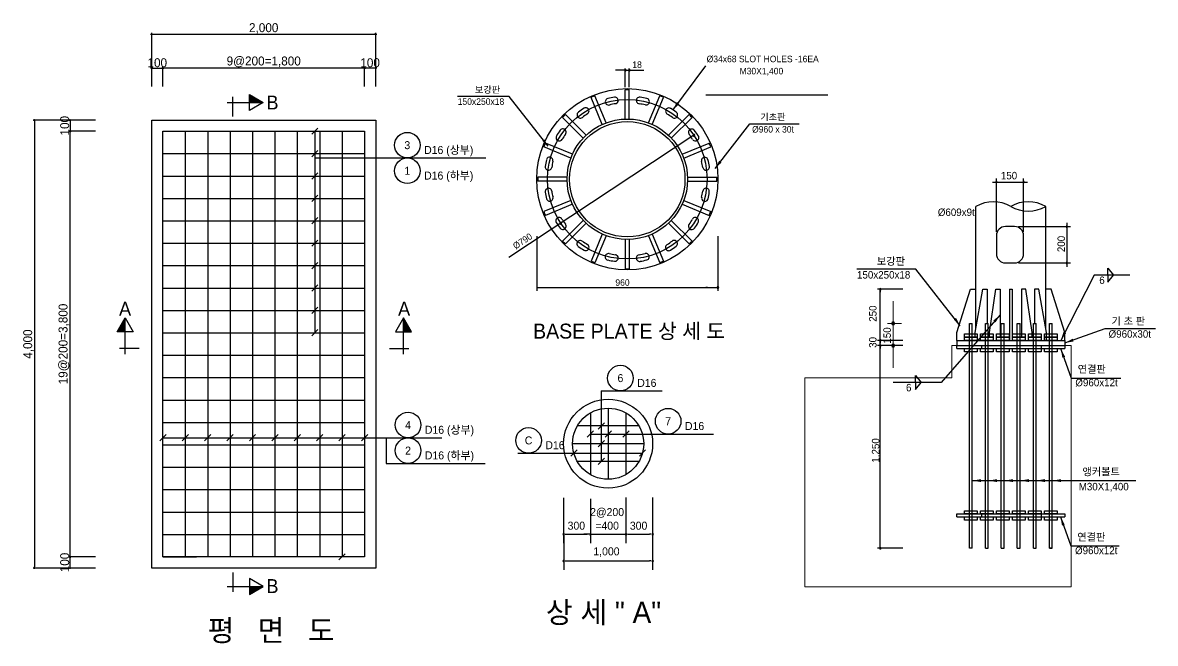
# Model space of a CAD drawing. Header units: millimetres. Extents: x 981 to 4484, y 155 to 1370.
# Drawn here: x 998 to 2009, y 816 to 1370 of the extents above; entities that cross this region are included whole.
import ezdxf
from ezdxf.enums import TextEntityAlignment as Align

# ---------------------------------------------------------------- set-up
doc = ezdxf.new("R2010")
doc.units = ezdxf.units.MM
doc.layers.add('6', color=6, linetype='Continuous', lineweight=20)
doc.styles.add('GHS', font='')
doc.styles.get("Standard").update_dxf_attribs({"font": 'H2GTRE.TTF'})
doc.styles.add('T25', font='')
doc.styles.get('GHS').set_extended_font_data('Gulim')
doc.styles.get('T25').set_extended_font_data('Gulim')
doc.dimstyles.new('ISO-25', dxfattribs={"dimtxt": 2.5, "dimasz": 2.5, "dimexe": 1.25, "dimexo": 0.625, "dimtad": 1, "dimtxsty": 'Standard', "dimcen": 2.5, "dimadec": 0, "dimazin": 0, "dimtfac": 1, "dimtmove": 0, "dimatfit": 3, "dimfxl": 1, "dimarcsym": 0})

# ---------------------------------------------------------------- blocks, each defined once
blk = doc.blocks.new('_DotBlank')
at = {"color": 0, "linetype": 'ByBlock', "lineweight": -2}
blk.add_line((-0.5, 0), (-1, 0), dxfattribs=at)
blk.add_circle((0, 0), 0.5, dxfattribs=at)
blk = doc.blocks.new('*D35')
at = {"color": 4, "lineweight": -2, "transparency": 16777216}
for p, q in [((1062.7, 1283.2), (1006.8, 1283.2)), ((1008, 1282.2), (1008, 884.2)), ((1062.7, 883.2), (1006.8, 883.2))]:
    blk.add_line(p, q, dxfattribs=at)
at = {"layer": 'Defpoints', "color": 0, "transparency": 16777216}
for p in [(1112.7, 1283.2), (1008, 883.2), (1112.7, 883.2)]:
    blk.add_point(p, dxfattribs=at)
at = {"color": 4, "lineweight": -2, "transparency": 16777216}
for p, rotation in [((1008, 1283.2), 90), ((1008, 883.2), 270)]:
    blk.add_blockref('_DotBlank', p, dxfattribs=dict(at, rotation=rotation))
at = {"color": 4, "transparency": 16777216, "insert": (1002.8, 1083.2), "char_height": 8, "attachment_point": 5, "rotation": 90, "style": 'T25'}
blk.add_mtext('4,000', dxfattribs=at)
blk = doc.blocks.new('*D36')
at = {"color": 4, "lineweight": -2, "transparency": 16777216}
for p, q in [((1112.7, 1313.2), (1112.7, 1361)), ((1113.7, 1359.8), (1311.7, 1359.8)), ((1312.7, 1313.2), (1312.7, 1361))]:
    blk.add_line(p, q, dxfattribs=at)
at = {"layer": 'Defpoints', "color": 0, "transparency": 16777216}
for p in [(1312.7, 1359.8), (1112.7, 1283.2), (1312.7, 1283.2)]:
    blk.add_point(p, dxfattribs=at)
at = {"color": 4, "lineweight": -2, "transparency": 16777216, "rotation": 180}
blk.add_blockref('_DotBlank', (1112.7, 1359.8), dxfattribs=at)
at = {"color": 4, "lineweight": -2, "transparency": 16777216}
blk.add_blockref('_DotBlank', (1312.7, 1359.8), dxfattribs=at)
at = {"color": 4, "transparency": 16777216, "insert": (1212.7, 1365), "char_height": 8, "attachment_point": 5, "style": 'T25'}
blk.add_mtext('2,000', dxfattribs=at)
blk = doc.blocks.new('*D37')
at = {"color": 4, "lineweight": -2, "transparency": 16777216}
for p, q in [((1062.7, 1283.2), (1038.6, 1283.2)), ((1039.8, 1282.2), (1039.8, 1274.2)), ((1062.7, 1273.2), (1038.6, 1273.2))]:
    blk.add_line(p, q, dxfattribs=at)
at = {"layer": 'Defpoints', "color": 0, "transparency": 16777216}
for p in [(1112.7, 1283.2), (1039.8, 1273.2), (1112.7, 1273.2)]:
    blk.add_point(p, dxfattribs=at)
at = {"color": 4, "lineweight": -2, "transparency": 16777216}
for p, rotation in [((1039.8, 1283.2), 90), ((1039.8, 1273.2), 270)]:
    blk.add_blockref('_DotBlank', p, dxfattribs=dict(at, rotation=rotation))
at = {"color": 4, "transparency": 16777216, "insert": (1035.1, 1278.2), "char_height": 8, "attachment_point": 5, "rotation": 90, "style": 'T25'}
blk.add_mtext('100', dxfattribs=at)
blk = doc.blocks.new('*D17')
at = {"color": 4, "lineweight": -2, "transparency": 16777216}
for p, q in [((1062.7, 893.2), (1038.6, 893.2)), ((1039.8, 884.2), (1039.8, 892.2)), ((1062.7, 883.2), (1038.6, 883.2))]:
    blk.add_line(p, q, dxfattribs=at)
at = {"layer": 'Defpoints', "color": 0, "transparency": 16777216}
for p in [(1039.8, 893.2), (1112.7, 893.2), (1112.7, 883.2)]:
    blk.add_point(p, dxfattribs=at)
at = {"color": 4, "lineweight": -2, "transparency": 16777216}
for p, rotation in [((1039.8, 893.2), 90), ((1039.8, 883.2), 270)]:
    blk.add_blockref('_DotBlank', p, dxfattribs=dict(at, rotation=rotation))
at = {"color": 4, "transparency": 16777216, "insert": (1035.1, 888.2), "char_height": 8, "attachment_point": 5, "rotation": 90, "style": 'T25'}
blk.add_mtext('100', dxfattribs=at)
blk = doc.blocks.new('*D18')
at = {"color": 4, "lineweight": -2, "transparency": 16777216}
for p, q in [((1061.7, 1273.3), (1038.6, 1273.3)), ((1039.8, 894.3), (1039.8, 1272.3)), ((1062.4, 893.3), (1038.6, 893.3))]:
    blk.add_line(p, q, dxfattribs=at)
at = {"layer": 'Defpoints', "color": 0, "transparency": 16777216}
for p in [(1039.8, 1273.3), (1111.7, 1273.3), (1112.4, 893.3)]:
    blk.add_point(p, dxfattribs=at)
at = {"color": 4, "lineweight": -2, "transparency": 16777216}
for p, rotation in [((1039.8, 1273.3), 90), ((1039.8, 893.3), 270)]:
    blk.add_blockref('_DotBlank', p, dxfattribs=dict(at, rotation=rotation))
at = {"color": 4, "transparency": 16777216, "insert": (1034.4, 1083.3), "char_height": 8, "attachment_point": 5, "rotation": 90, "style": 'T25'}
blk.add_mtext('19@200=3,800', dxfattribs=at)
blk = doc.blocks.new('*D38')
at = {"color": 4, "lineweight": -2, "transparency": 16777216}
for p, q in [((1302.7, 1313.2), (1302.7, 1330.9)), ((1311.7, 1329.7), (1303.7, 1329.7)), ((1312.7, 1313.2), (1312.7, 1330.9))]:
    blk.add_line(p, q, dxfattribs=at)
at = {"layer": 'Defpoints', "color": 0, "transparency": 16777216}
for p in [(1302.7, 1329.7), (1302.7, 1283.2), (1312.7, 1283.2)]:
    blk.add_point(p, dxfattribs=at)
at = {"color": 4, "lineweight": -2, "transparency": 16777216, "rotation": 180}
blk.add_blockref('_DotBlank', (1302.7, 1329.7), dxfattribs=at)
at = {"color": 4, "lineweight": -2, "transparency": 16777216}
blk.add_blockref('_DotBlank', (1312.7, 1329.7), dxfattribs=at)
at = {"color": 4, "transparency": 16777216, "insert": (1307.7, 1334.4), "char_height": 8, "attachment_point": 5, "style": 'T25'}
blk.add_mtext('100', dxfattribs=at)
blk = doc.blocks.new('*D39')
at = {"color": 4, "lineweight": -2, "transparency": 16777216}
for p, q in [((1112.7, 1313.2), (1112.7, 1330.9)), ((1113.7, 1329.7), (1121.7, 1329.7)), ((1122.7, 1313.2), (1122.7, 1330.9))]:
    blk.add_line(p, q, dxfattribs=at)
at = {"layer": 'Defpoints', "color": 0, "transparency": 16777216}
for p in [(1122.7, 1329.7), (1112.7, 1283.2), (1122.7, 1283.2)]:
    blk.add_point(p, dxfattribs=at)
at = {"color": 4, "lineweight": -2, "transparency": 16777216, "rotation": 180}
blk.add_blockref('_DotBlank', (1112.7, 1329.7), dxfattribs=at)
at = {"color": 4, "lineweight": -2, "transparency": 16777216}
blk.add_blockref('_DotBlank', (1122.7, 1329.7), dxfattribs=at)
at = {"color": 4, "transparency": 16777216, "insert": (1117.7, 1334.4), "char_height": 8, "attachment_point": 5, "style": 'T25'}
blk.add_mtext('100', dxfattribs=at)
blk = doc.blocks.new('*D19')
at = {"color": 4, "lineweight": -2, "transparency": 16777216}
for p, q in [((1122.7, 1313.2), (1122.7, 1330.9)), ((1301.7, 1329.7), (1123.7, 1329.7)), ((1302.7, 1313.2), (1302.7, 1330.9))]:
    blk.add_line(p, q, dxfattribs=at)
at = {"layer": 'Defpoints', "color": 0, "transparency": 16777216}
for p in [(1122.7, 1329.7), (1122.7, 1283.2), (1302.7, 1283.2)]:
    blk.add_point(p, dxfattribs=at)
at = {"color": 4, "lineweight": -2, "transparency": 16777216, "rotation": 180}
blk.add_blockref('_DotBlank', (1122.7, 1329.7), dxfattribs=at)
at = {"color": 4, "lineweight": -2, "transparency": 16777216}
blk.add_blockref('_DotBlank', (1302.7, 1329.7), dxfattribs=at)
at = {"color": 4, "transparency": 16777216, "insert": (1212.7, 1335.2), "char_height": 8, "attachment_point": 5, "style": 'T25'}
blk.add_mtext('9@200=1,800', dxfattribs=at)
blk = doc.blocks.new('A$C7FFC1990')
at = {"color": 4}
for p, q in [((50, 206.7), (81.1, 206.7)), ((53.4, 162.2), (53.4, 210)), ((77.7, 162.2), (77.7, 210)), ((73, 167), (119.6, 167)), ((116.2, 170.3), (116.2, 131.2)), ((73, 134.6), (119.6, 134.6)), ((-18.4, 129.1), (-71.2, 129.1)), ((21.2, 78.4), (-18.4, 129.1)), ((140.8, 123.6), (110.9, 65.4)), ((172.5, 123.6), (140.8, 123.6)), ((152.8, 123.6), (152.8, 129.9)), ((152.8, 129.9), (157.8, 123.6)), ((152.8, 123.6), (152.8, 117.3)), ((152.8, 117.3), (157.8, 123.6)), ((-30.2, 111), (-52.8, 111)), ((-50.2, -120.2), (-50.2, 111)), ((-50.2, 109.7), (-50.2, 108.4)), ((56.8, 88.2), (4, 27.7)), ((114.6, 63.1), (150.6, 75.9)), ((150.6, 75.9), (195.3, 75.9)), ((-30.2, 65.4), (-52.8, 65.4)), ((-30.2, 65.4), (-52.8, 65.4)), ((-30.2, 60.7), (-52.8, 60.7)), ((-30.2, 60.7), (-52.8, 60.7)), ((-50.2, 66.7), (-50.2, 68)), ((-50.2, 64.1), (-50.2, 62.8)), ((-50.2, 62.1), (-50.2, 63.4)), ((-50.2, 59.4), (-50.2, 58.1)), ((110.9, 57.7), (120.2, 31.8)), ((-18.7, 34), (-13.7, 27.7)), ((-18.7, 27.7), (-18.7, 34)), ((120.2, 31.8), (164.6, 31.8)), ((4, 27.7), (-38.6, 27.7)), ((-18.7, 21.4), (-13.7, 27.7)), ((-18.7, 27.7), (-18.7, 21.4)), ((31.9, -59.8), (177.8, -59.8)), ((110.6, -92.2), (119.8, -118.1)), ((-30.2, -120.2), (-52.8, -120.2)), ((-50.2, -118.9), (-50.2, -117.6)), ((119.8, -118.1), (163, -118.1))]:
    blk.add_line(p, q, dxfattribs=at)
for p, q in [((35, 75.1), (35, 185)), ((97.5, 75.1), (97.5, 185)), ((69.6, 167), (61.5, 167)), ((53.4, 158.9), (53.4, 142.7)), ((77.7, 142.7), (77.7, 158.9)), ((61.5, 134.6), (69.6, 134.6)), ((18, 72.3), (30.4, 111)), ((30.4, 111), (35, 111)), ((34.5, 72.3), (41.4, 111)), ((41.4, 111), (45.3, 111)), ((45.3, 111), (45.3, 80.6)), ((47.2, 72.3), (52.9, 111)), ((52.9, 111), (56.8, 111)), ((56.8, 111), (56.8, 68.3)), ((65.2, 111), (67.4, 111)), ((65.2, 111), (65.2, 65.4)), ((67.4, 111), (67.4, 65.4)), ((79.7, 111), (75.7, 111)), ((75.7, 111), (75.7, 68.3)), ((85.4, 72.3), (79.7, 111)), ((91.2, 111), (87.3, 111)), ((87.3, 111), (87.3, 80.6)), ((98, 72.3), (91.2, 111)), ((102.2, 111), (97.5, 111)), ((114.6, 72.3), (102.2, 111)), ((18, 65.4), (18, 72.3)), ((25, 71.2), (36.2, 71.2)), ((25, 68.3), (25, 71.2)), ((29.3, 80.6), (31.9, 80.6)), ((29.3, -120.2), (29.3, 80.6)), ((31.9, -120.2), (31.9, 80.6)), ((34.5, 68.3), (34.5, 72.3)), ((36.2, 71.2), (36.2, 68.3)), ((39.3, 71.2), (50.5, 71.2)), ((39.3, 68.3), (39.3, 71.2)), ((43.6, 80.6), (46.2, 80.6)), ((43.6, -120.2), (43.6, 80.6)), ((46.2, -120.2), (46.2, 80.6)), ((47.2, 68.3), (47.2, 72.3)), ((50.5, 71.2), (50.5, 68.3)), ((53.5, 68.3), (53.5, 71.2)), ((53.5, 71.2), (64.8, 71.2)), ((57.8, 80.6), (60.4, 80.6)), ((57.8, -120.2), (57.8, 80.6)), ((60.4, -120.2), (60.4, 80.6)), ((64.8, 71.2), (64.8, 68.3)), ((67.8, 71.2), (79, 71.2)), ((67.8, 68.3), (67.8, 71.2)), ((72.1, 80.6), (74.7, 80.6)), ((72.1, -120.2), (72.1, 80.6)), ((74.7, -120.2), (74.7, 80.6)), ((79, 71.2), (79, 68.3)), ((82.1, 68.3), (82.1, 71.2)), ((82.1, 71.2), (93.3, 71.2)), ((85.4, 68.3), (85.4, 72.3)), ((86.4, 80.6), (89, 80.6)), ((86.4, -120.2), (86.4, 80.6)), ((89, -120.2), (89, 80.6)), ((93.3, 71.2), (93.3, 68.3)), ((96.4, 68.3), (96.4, 71.2)), ((96.4, 71.2), (107.6, 71.2)), ((98, 65.4), (98, 72.3)), ((100.7, 80.6), (103.3, 80.6)), ((100.7, -120.2), (100.7, 80.6)), ((103.3, -120.2), (103.3, 80.6)), ((107.6, 71.2), (107.6, 68.3)), ((114.6, 65.4), (114.6, 72.3)), ((18, 65.4), (18, 60.7)), ((18, 65.4), (114.6, 65.4)), ((18, 58.1), (18, 60.7)), ((18, 60.7), (114.6, 60.7)), ((23.3, 60.7), (110.6, 60.7)), ((36.2, 68.3), (25, 68.3)), ((25, 68.3), (36.2, 68.3)), ((25, 65.4), (25, 68.3)), ((36.2, 65.4), (25, 65.4)), ((36.2, 68.3), (36.2, 65.4)), ((50.5, 68.3), (39.3, 68.3)), ((39.3, 68.3), (50.5, 68.3)), ((39.3, 65.4), (39.3, 68.3)), ((50.5, 65.4), (39.3, 65.4)), ((40.2, 60.7), (40.2, 58.1)), ((50.5, 68.3), (50.5, 65.4)), ((64.8, 68.3), (53.5, 68.3)), ((53.5, 65.4), (53.5, 68.3)), ((53.5, 68.3), (64.8, 68.3)), ((64.8, 65.4), (53.5, 65.4)), ((64.8, 68.3), (64.8, 65.4)), ((79, 68.3), (67.8, 68.3)), ((67.8, 68.3), (79, 68.3)), ((67.8, 65.4), (67.8, 68.3)), ((79, 65.4), (67.8, 65.4)), ((79, 68.3), (79, 65.4)), ((93.3, 68.3), (82.1, 68.3)), ((82.1, 65.4), (82.1, 68.3)), ((82.1, 68.3), (93.3, 68.3)), ((93.3, 65.4), (82.1, 65.4)), ((93.3, 68.3), (93.3, 65.4)), ((93.6, 58.1), (93.6, 60.7)), ((107.6, 68.3), (96.4, 68.3)), ((96.4, 65.4), (96.4, 68.3)), ((96.4, 68.3), (107.6, 68.3)), ((107.6, 65.4), (96.4, 65.4)), ((107.6, 68.3), (107.6, 65.4)), ((114.6, 65.4), (114.6, 60.7)), ((114.6, 60.7), (114.6, 58.1)), ((18, 58.1), (114.6, 58.1)), ((25, 58.1), (36.2, 58.1)), ((25, 55.3), (25, 58.1)), ((36.2, 55.3), (25, 55.3)), ((36.2, 58.1), (36.2, 55.3)), ((39.3, 58.1), (50.5, 58.1)), ((39.3, 55.3), (39.3, 58.1)), ((50.5, 55.3), (39.3, 55.3)), ((50.5, 58.1), (50.5, 55.3)), ((53.5, 55.3), (53.5, 58.1)), ((53.5, 58.1), (64.8, 58.1)), ((64.8, 55.3), (53.5, 55.3)), ((64.8, 58.1), (64.8, 55.3)), ((67.8, 58.1), (79, 58.1)), ((67.8, 55.3), (67.8, 58.1)), ((79, 55.3), (67.8, 55.3)), ((79, 58.1), (79, 55.3)), ((82.1, 55.3), (82.1, 58.1)), ((82.1, 58.1), (93.3, 58.1)), ((93.3, 55.3), (82.1, 55.3)), ((93.3, 58.1), (93.3, 55.3)), ((96.4, 55.3), (96.4, 58.1)), ((96.4, 58.1), (107.6, 58.1)), ((107.6, 55.3), (96.4, 55.3)), ((107.6, 58.1), (107.6, 55.3)), ((18, -92.2), (18, -89.6)), ((18, -89.6), (114.6, -89.6)), ((25, -86.7), (36.2, -86.7)), ((25, -89.6), (25, -86.7)), ((36.2, -89.6), (25, -89.6)), ((36.2, -86.7), (36.2, -89.6)), ((39.3, -86.7), (50.5, -86.7)), ((39.3, -89.6), (39.3, -86.7)), ((50.5, -89.6), (39.3, -89.6)), ((40.2, -89.6), (40.2, -92.2)), ((50.5, -86.7), (50.5, -89.6)), ((53.5, -89.6), (53.5, -86.7)), ((53.5, -86.7), (64.8, -86.7)), ((64.8, -89.6), (53.5, -89.6)), ((64.8, -86.7), (64.8, -89.6)), ((67.8, -86.7), (79, -86.7)), ((67.8, -89.6), (67.8, -86.7)), ((79, -89.6), (67.8, -89.6)), ((79, -86.7), (79, -89.6)), ((82.1, -89.6), (82.1, -86.7)), ((82.1, -86.7), (93.3, -86.7)), ((93.3, -89.6), (82.1, -89.6)), ((93.3, -86.7), (93.3, -89.6)), ((93.6, -92.2), (93.6, -89.6)), ((96.4, -89.6), (96.4, -86.7)), ((96.4, -86.7), (107.6, -86.7)), ((107.6, -89.6), (96.4, -89.6)), ((107.6, -86.7), (107.6, -89.6)), ((114.6, -89.6), (114.6, -92.2)), ((18, -92.2), (114.6, -92.2)), ((25, -92.2), (36.2, -92.2)), ((25, -95), (25, -92.2)), ((36.2, -95), (25, -95)), ((36.2, -92.2), (36.2, -95)), ((39.3, -92.2), (50.5, -92.2)), ((39.3, -95), (39.3, -92.2)), ((50.5, -95), (39.3, -95)), ((50.5, -92.2), (50.5, -95)), ((53.5, -95), (53.5, -92.2)), ((53.5, -92.2), (64.8, -92.2)), ((64.8, -95), (53.5, -95)), ((64.8, -92.2), (64.8, -95)), ((67.8, -92.2), (79, -92.2)), ((67.8, -95), (67.8, -92.2)), ((79, -95), (67.8, -95)), ((79, -92.2), (79, -95)), ((82.1, -95), (82.1, -92.2)), ((82.1, -92.2), (93.3, -92.2)), ((93.3, -95), (82.1, -95)), ((93.3, -92.2), (93.3, -95)), ((96.4, -95), (96.4, -92.2)), ((96.4, -92.2), (107.6, -92.2)), ((107.6, -95), (96.4, -95)), ((107.6, -92.2), (107.6, -95)), ((31.9, -120.2), (29.3, -120.2)), ((43.6, -120.2), (46.2, -120.2)), ((57.8, -120.2), (60.4, -120.2)), ((72.1, -120.2), (74.7, -120.2)), ((86.4, -120.2), (89, -120.2)), ((100.7, -120.2), (103.3, -120.2)), ((103.3, -120.2), (100.7, -120.2)), ((100.7, -120.2), (103.3, -120.2))]:
    blk.add_line(p, q)
for centre, radius, start, end in [((53.4, 206.7), 0.633, 0, 180), ((53.4, 206.7), 0.633, 180, 0), ((77.7, 206.7), 0.633, 0, 180), ((77.7, 206.7), 0.633, 180, 0), ((116.2, 167), 0.633, 90, 270), ((116.2, 167), 0.633, 270, 90), ((116.2, 134.6), 0.633, 90, 270), ((116.2, 134.6), 0.633, 270, 90), ((-50.2, 111), 0.651, 90, 270), ((-50.2, 111), 0.651, 270, 90), ((-50.2, 65.4), 0.651, 90, 270), ((-50.2, 65.4), 0.651, 90, 270), ((-50.2, 60.7), 0.651, 90, 270), ((-50.2, 60.7), 0.651, 90, 270), ((-50.2, 65.4), 0.651, 270, 90), ((-50.2, 65.4), 0.651, 270, 90), ((-50.2, 60.7), 0.651, 270, 90), ((-50.2, 60.7), 0.651, 270, 90), ((-50.2, -120.2), 0.651, 90, 270), ((-50.2, -120.2), 0.651, 270, 90)]:
    blk.add_arc(centre, radius, start, end, dxfattribs=at)
for centre, radius, start, end in [((50.7, 157.9), 31.3, 60.0769, 119.9231), ((81.9, 157.9), 31.3, 60.0769, 119.9231), ((81.9, 212.2), 31.3, 240.0769, 299.9231), ((61.5, 158.9), 8.1, 90, 180), ((69.6, 158.9), 8.1, 0, 90), ((61.5, 142.7), 8.1, 180, 270), ((69.6, 142.7), 8.1, 270, 360)]:
    blk.add_arc(centre, radius, start, end)
at = {"color": 0, "linetype": 'ByBlock'}
for centre, start, end in [((-38.8, 80.6), 90, 270), ((-38.8, 80.6), 270, 90), ((-38.8, 60.7), 90, 270), ((-38.8, 60.7), 270, 90)]:
    blk.add_arc(centre, 1.24, start, end, dxfattribs=at)
at = {"color": 4}
for points in [[(21.2, 78.4), (15.4, 83.8), (17.4, 85.4)], [(56.8, 88.2), (50.7, 83.2), (52.7, 81.5)], [(110.9, 65.4), (115.6, 71.8), (113.3, 73)], [(114.6, 63.1), (121.5, 66.9), (122.4, 64.5)], [(110.9, 57.7), (114.8, 50.8), (112.3, 49.9)], [(31.9, -59.8), (39.7, -58.5), (39.7, -61.1)], [(46.2, -59.8), (54, -58.5), (54, -61.1)], [(60.4, -59.8), (68.3, -58.5), (68.3, -61.1)], [(74.7, -59.8), (82.5, -58.5), (82.5, -61.1)], [(89, -59.8), (96.8, -58.5), (96.8, -61.1)], [(103.3, -59.8), (111.1, -58.5), (111.1, -61.1)], [(110.6, -92.2), (114.4, -99.1), (112, -100)]]:
    blk.add_solid(points, dxfattribs=at)
at = {"layer": '6'}
for p, q in [((-38.8, 80.6), (-38.8, 100.5)), ((-31.3, 80.6), (-43.7, 80.6)), ((-38.8, 60.7), (-38.8, 80.6)), ((-32.7, 60.7), (-43.7, 60.7)), ((-38.8, 60.7), (-38.8, 40.9))]:
    blk.add_line(p, q, dxfattribs=at)
at = {"layer": '6', "ltscale": 500}
for p, q in [((13.6, 60.7), (18, 60.7)), ((13.6, 60.7), (13.6, 31.9)), ((120.3, 60.7), (114.6, 60.7)), ((120.3, 60.7), (120.3, -154.7)), ((-117.5, 31.9), (-117.5, -154.7)), ((13.6, 31.9), (-117.5, 31.9)), ((-117.5, -154.7), (120.3, -154.7))]:
    blk.add_line(p, q, dxfattribs=at)
blk.add_text('150', height=6.67).set_placement((57.4, 209.2))
blk.add_text('%%C609x9t', height=6.67).set_placement((17.6, 176.5), align=Align.CENTER)
for s, p in [('200', (114.6, 144.2)), ('150', (-40.8, 62.5))]:
    blk.add_text(s, height=6.67, rotation=90).set_placement(p)
for s, p in [('보강판', (-53.3, 130.8)), ('150x250x18', (-71, 118.6)), ('기 초 판', (156.2, 77.3)), ('연결판', (126, 34.4)), ('%%C960x12t', (123.9, 22.4)), ('앵커볼트', (130.2, -57.2)), ('M30X1,400', (126.9, -70.5)), ('연결판', (125.6, -115.5)), ('%%C960x12t', (123.6, -127.5))]:
    blk.add_text(s, height=6.67).set_placement(p, align=Align.BOTTOM_LEFT)
for s, p in [('6', (150.1, 113.8)), ('%%C960x30t', (191.4, 65.8)), ('6', (-22.4, 17.9))]:
    blk.add_text(s, height=6.67).set_placement(p, align=Align.BOTTOM_RIGHT)
for s, p in [('250', (-56.9, 89.3)), ('30', (-56.9, 63.6)), ('1.250', (-54.4, -32.9))]:
    blk.add_text(s, height=6.67, rotation=90).set_placement(p, align=Align.MIDDLE_CENTER)
blk = doc.blocks.new('A$C33257305')
at = {"color": 4}
for p, q in [((-5.3, 94.1), (-14, 94.1)), ((-5.3, 78.9), (-5.3, 95.5)), ((-5.3, 94.1), (-1.7, 94.1)), ((-3.8, 94.1), (-2.2, 94.1)), ((-1.7, 78.9), (-1.7, 95.5)), ((-1.7, 94.1), (11.2, 94.1)), ((37.1, 58.4), (66.6, 97.9)), ((66.6, 71.9), (175.4, 71.9)), ((-108.9, 70.4), (-155.1, 70.4)), ((-74.2, 26.1), (-108.9, 70.4)), ((74.8, 6.1), (105.9, 46.2)), ((105.9, 46.2), (149.8, 46.2)), ((55.9, 35.9), (-109.2, -73.3)), ((-84.4, -54.2), (-84.4, -103.1)), ((77.4, -54.2), (77.4, -103.1)), ((-84.4, -100), (78.3, -100)), ((68.2, -100), (66.7, -100))]:
    blk.add_line(p, q, dxfattribs=at)
for p, q in [((-22.4, 47), (-32.4, 71.1)), ((-5.3, 50.4), (-5.3, 76.5)), ((-1.7, 50.4), (-1.7, 76.5)), ((15.4, 47), (25.4, 71.1)), ((-25.8, 45.6), (-35.8, 69.7)), ((18.8, 45.6), (28.8, 69.7)), ((-42.8, 33.3), (-61.3, 51.8)), ((-40.2, 35.9), (-58.7, 54.4)), ((33.2, 35.9), (51.7, 54.4)), ((35.8, 33.3), (54.3, 51.8)), ((-53.9, 15.5), (-78, 25.5)), ((-52.5, 18.9), (-76.6, 28.9)), ((45.5, 18.9), (69.6, 28.9)), ((46.9, 15.5), (71, 25.5)), ((-57.3, -1.6), (-83.4, -1.6)), ((-57.3, -5.2), (-83.4, -5.2)), ((50.3, -1.6), (76.4, -1.6)), ((50.3, -5.2), (76.4, -5.2)), ((-53.9, -22.3), (-78, -32.3)), ((-52.5, -25.7), (-76.6, -35.7)), ((45.5, -25.7), (69.6, -35.7)), ((46.9, -22.3), (71, -32.3)), ((-42.8, -40.1), (-61.3, -58.6)), ((35.8, -40.1), (54.3, -58.6)), ((-40.2, -42.7), (-58.7, -61.2)), ((33.2, -42.7), (51.7, -61.2)), ((-25.8, -52.4), (-35.8, -76.5)), ((-22.4, -53.8), (-32.4, -77.9)), ((-5.3, -57.2), (-5.3, -83.3)), ((-1.7, -57.2), (-1.7, -83.3)), ((15.4, -53.8), (25.4, -77.9)), ((18.8, -52.4), (28.8, -76.5))]:
    blk.add_line(p, q)
for radius in [80.9, 71.2, 53.8, 51.5]:
    blk.add_circle((-3.5, -3.4), radius)
for centre, start, end in [((-5.3, 94.1), 0, 180), ((-5.3, 94.1), 180, 0), ((-1.7, 94.1), 0, 180), ((-1.7, 94.1), 180, 0), ((55.9, 35.9), 6.3899, 186.3899), ((55.9, 35.9), 186.3899, 6.3899), ((-62.9, -42.7), 6.3899, 186.3899), ((-62.9, -42.7), 186.3899, 6.3899), ((77.4, -100), 0, 180), ((77.4, -100), 180, 0)]:
    blk.add_arc(centre, 0.774, start, end, dxfattribs=at)
for centre, radius, start, end in [((-3.5, -3.4), 79.9, 111.1887, 113.8113), ((-3.5, -3.4), 79.9, 88.6887, 91.3113), ((-3.5, -3.4), 79.9, 66.1887, 68.8113), ((-20.2, 65.8), 2.94, 105.4505, 285.4967), ((-6.9, 17.7), 52.8, 98.7134, 105.4756), ((-6.9, 17.7), 46.9, 98.7133, 105.4757), ((-14.5, 67), 2.94, 278.6923, 98.7385), ((7.5, 66.9), 2.94, 82.9505, 262.9967), ((1.4, 17.4), 46.9, 76.2133, 82.9757), ((1.4, 17.4), 52.8, 76.2134, 82.9756), ((13.3, 65.9), 2.94, 256.1923, 76.2385), ((-3.5, -3.4), 79.9, 133.6887, 136.3113), ((-45.4, 54.1), 2.94, 127.9505, 307.9967), ((-14.7, 14.8), 52.8, 121.2134, 127.9756), ((-14.7, 14.8), 46.9, 121.2133, 127.9757), ((-40.6, 57.5), 2.94, 301.1923, 121.2385), ((33.6, 57.3), 2.94, 60.4505, 240.4967), ((9, 14), 46.9, 53.7133, 60.4757), ((9, 14), 52.8, 53.7134, 60.4756), ((38.5, 54.1), 2.94, 233.6923, 53.7385), ((-3.5, -3.4), 79.9, 43.6887, 46.3113), ((-61, 38.6), 2.94, 323.6923, 143.7385), ((54, 38.5), 2.94, 37.9505, 217.9967), ((-64.2, 33.7), 2.94, 150.4505, 330.4967), ((-20.9, 9.1), 52.8, 143.7134, 150.4756), ((-20.9, 9.1), 46.9, 143.7133, 150.4757), ((14.7, 7.8), 46.9, 31.2133, 37.9757), ((57.4, 33.7), 2.94, 211.1923, 31.2385), ((14.7, 7.8), 52.8, 31.2134, 37.9756), ((-3.5, -3.4), 79.9, 156.1887, 158.8113), ((-3.5, -3.4), 79.9, 21.1887, 23.8113), ((-24.3, 1.5), 52.8, 166.2134, 172.9756), ((-72.8, 13.4), 2.94, 346.1923, 166.2385), ((-24.3, 1.5), 46.9, 166.2133, 172.9757), ((65.7, 13.3), 2.94, 15.4505, 195.4967), ((17.6, 0), 46.9, 8.7133, 15.4757), ((17.6, 0), 52.8, 8.7134, 15.4756), ((-73.8, 7.6), 2.94, 172.9505, 352.9967), ((66.9, 7.6), 2.94, 188.6923, 8.7385), ((-3.5, -3.4), 79.9, 178.6887, 181.3113), ((-3.5, -3.4), 79.9, 358.6887, 1.3113), ((-73.9, -14.4), 2.94, 8.6923, 188.7385), ((-24.6, -6.8), 52.8, 188.7134, 195.4756), ((-72.7, -20.1), 2.94, 195.4505, 15.4967), ((-24.6, -6.8), 46.9, 188.7133, 195.4757), ((65.8, -20.2), 2.94, 166.1923, 346.2385), ((17.3, -8.3), 46.9, 346.2133, 352.9757), ((66.8, -14.4), 2.94, 352.9505, 172.9967), ((17.3, -8.3), 52.8, 346.2134, 352.9756), ((-3.5, -3.4), 79.9, 201.1887, 203.8113), ((-64.4, -40.5), 2.94, 31.1923, 211.2385), ((-21.7, -14.6), 46.9, 211.2133, 217.9757), ((13.9, -15.9), 46.9, 323.7133, 330.4757), ((57.2, -40.5), 2.94, 330.4505, 150.4967), ((-3.5, -3.4), 79.9, 336.1887, 338.8113), ((-21.7, -14.6), 52.8, 211.2134, 217.9756), ((-61, -45.3), 2.94, 217.9505, 37.9967), ((54, -45.4), 2.94, 143.6923, 323.7385), ((13.9, -15.9), 52.8, 323.7134, 330.4756), ((-3.5, -3.4), 79.9, 223.6887, 226.3113), ((-45.5, -61), 2.94, 53.6923, 233.7385), ((-16, -20.8), 46.9, 233.7133, 240.4757), ((7.7, -21.6), 46.9, 301.2133, 307.9757), ((38.4, -60.9), 2.94, 307.9505, 127.9967), ((-3.5, -3.4), 79.9, 313.6887, 316.3113), ((-16, -20.8), 52.8, 233.7134, 240.4756), ((-40.6, -64.1), 2.94, 240.4505, 60.4967), ((-20.3, -72.7), 2.94, 76.1923, 256.2385), ((-8.4, -24.2), 46.9, 256.2133, 262.9757), ((-0.1, -24.5), 46.9, 278.7133, 285.4757), ((13.2, -72.6), 2.94, 285.4505, 105.4967), ((33.6, -64.3), 2.94, 121.1923, 301.2385), ((7.7, -21.6), 52.8, 301.2134, 307.9756), ((-3.5, -3.4), 79.9, 246.1887, 248.8113), ((-8.4, -24.2), 52.8, 256.2134, 262.9756), ((-14.5, -73.7), 2.94, 262.9505, 82.9967), ((7.5, -73.8), 2.94, 98.6923, 278.7385), ((-0.1, -24.5), 52.8, 278.7134, 285.4756), ((-3.5, -3.4), 79.9, 291.1887, 293.8113), ((-3.5, -3.4), 79.9, 268.6887, 271.3113)]:
    blk.add_arc(centre, radius, start, end)
for points in [[(40.7, 65.4), (42.8, 63.8), (37.1, 58.4)], [(-74.2, 26.1), (-79.4, 30.8), (-77.6, 32.2)], [(78.5, 13.1), (80.6, 11.5), (74.8, 6.1)]]:
    blk.add_solid(points, dxfattribs=at)
for s, height, p in [('18', 5.83, (1, 96)), ('%%C34x68 SLOT HOLES -16EA', 5.834, (67.3, 101.1)), ('기초판', 5.83, (115.2, 49.3)), ('%%C960 x 30t', 5.834, (107.9, 38.3))]:
    blk.add_text(s, height=height).set_placement(p)
for s, p in [('M30X1,400', (96.7, 88.5)), ('보강판', (-139.5, 71.9)), ('150x250x18', (-154.9, 61.3))]:
    blk.add_text(s, height=5.83).set_placement(p, align=Align.BOTTOM_LEFT)
blk.add_text('%%C790', height=5.83, rotation=33.4528).set_placement((-103.2, -66.2))
blk.add_text('960', height=5.83).set_placement((-7.8, -95.6), align=Align.MIDDLE_CENTER)
at = {"style": 'GHS'}
blk.add_text('BASE PLATE 상 세 도', height=13.336, dxfattribs=at).set_placement((-1.9, -139), align=Align.MIDDLE_CENTER)

msp = doc.modelspace()

# ---------------------------------------------------------------- linework, layer by layer
at = {"color": 4}
for p, q in [((1199.936, 1291.746), (1199.936, 1306.088)), ((1199.936, 1306.088), (1212.357, 1298.917)), ((1180.061, 1298.917), (1212.357, 1298.917)), ((1185.03, 1286.496), (1185.03, 1303.886)), ((1212.357, 1298.917), (1199.936, 1291.746)), ((1255.56, 1270.526), (1261.164, 1276.13)), ((1255.56, 1250.526), (1261.164, 1256.13)), ((1258.28, 1249.396), (1410.995, 1249.396)), ((1255.56, 1230.526), (1261.164, 1236.13)), ((1255.56, 1210.526), (1261.164, 1216.13)), ((1255.56, 1190.526), (1261.164, 1196.13)), ((1255.56, 1170.526), (1261.164, 1176.13)), ((1255.56, 1150.526), (1261.164, 1156.13)), ((1255.56, 1130.526), (1261.164, 1136.13)), ((1255.56, 1110.526), (1261.164, 1116.13)), ((1081.809, 1094.182), (1088.981, 1106.603)), ((1088.981, 1074.308), (1088.981, 1106.603)), ((1088.981, 1106.603), (1096.152, 1094.182)), ((1337.385, 1106.603), (1330.214, 1094.182)), ((1337.385, 1074.308), (1337.385, 1106.603)), ((1344.557, 1094.182), (1337.385, 1106.603)), ((1096.152, 1094.182), (1081.809, 1094.182)), ((1255.56, 1090.526), (1261.164, 1096.13)), ((1330.214, 1094.182), (1344.557, 1094.182)), ((1101.402, 1079.276), (1084.012, 1079.276)), ((1324.964, 1079.276), (1342.354, 1079.276)), ((1513.987, 1041.406), (1568.314, 1041.406)), ((1513.987, 1041.406), (1513.987, 1010.081)), ((1511.268, 1007.361), (1516.872, 1012.965)), ((1119.904, 996.728), (1125.508, 1002.332)), ((1139.904, 996.728), (1145.508, 1002.332)), ((1159.904, 996.728), (1165.508, 1002.332)), ((1179.904, 996.728), (1185.508, 1002.332)), ((1199.904, 996.728), (1205.508, 1002.332)), ((1219.904, 996.728), (1225.508, 1002.332)), ((1239.904, 996.728), (1245.508, 1002.332)), ((1259.904, 996.728), (1265.508, 1002.332)), ((1279.904, 996.728), (1285.508, 1002.332)), ((1299.904, 996.728), (1305.508, 1002.332)), ((1501.548, 1000.189), (1507.152, 1005.793)), ((1504.267, 1002.909), (1536.019, 1002.909)), ((1513.987, 1010.081), (1513.987, 978.329)), ((1517.424, 1000.189), (1523.028, 1005.793)), ((1533.3, 1000.189), (1538.904, 1005.793)), ((1536.019, 1002.909), (1614.203, 1002.909)), ((1321.986, 999.54), (1321.986, 976.674)), ((1511.268, 991.485), (1516.872, 997.089)), ((1439.495, 985.78), (1504.267, 985.78)), ((1486.81, 983.061), (1492.414, 988.665)), ((1504.267, 985.78), (1550.757, 985.78)), ((1511.268, 975.609), (1516.872, 981.213)), ((1548.038, 983.061), (1553.642, 988.665)), ((1321.986, 976.674), (1410.254, 976.674)), ((1480.453, 945.775), (1480.453, 905.391)), ((1504.267, 944.982), (1504.267, 905.391)), ((1504.267, 944.982), (1504.267, 905.391)), ((1536.019, 946.153), (1536.019, 905.391)), ((1536.019, 946.153), (1536.019, 905.391)), ((1559.833, 946.153), (1559.833, 905.391)), ((1480.467, 913.329), (1480.467, 881.577)), ((1481.882, 913.329), (1483.311, 913.329)), ((1483.311, 913.329), (1501.409, 913.329)), ((1501.409, 913.329), (1498.552, 913.329)), ((1502.838, 913.329), (1501.409, 913.329)), ((1502.838, 913.329), (1501.409, 913.329)), ((1504.267, 913.329), (1536.019, 913.329)), ((1537.448, 913.329), (1538.877, 913.329)), ((1537.448, 913.329), (1538.877, 913.329)), ((1538.877, 913.329), (1541.734, 913.329)), ((1538.877, 913.329), (1556.975, 913.329)), ((1558.404, 913.329), (1556.975, 913.329)), ((1559.833, 913.518), (1559.833, 881.577)), ((1279.904, 890.443), (1285.508, 896.047)), ((1279.904, 890.443), (1285.508, 896.047)), ((1481.896, 889.515), (1483.325, 889.515)), ((1483.325, 889.515), (1556.975, 889.515)), ((1558.404, 889.515), (1556.975, 889.515)), ((1185.03, 879.27), (1185.03, 861.88)), ((1212.357, 866.849), (1199.936, 874.02)), ((1199.936, 874.02), (1199.936, 859.677)), ((1180.061, 866.849), (1212.357, 866.849)), ((1199.936, 859.677), (1212.357, 866.849))]:
    msp.add_line(p, q, dxfattribs=at)
for p, q in [((1504.267, 1021.703), (1504.267, 966.707)), ((1520.143, 1025.957), (1520.143, 962.453)), ((1536.019, 1021.703), (1536.019, 966.707)), ((1547.641, 1010.081), (1492.645, 1010.081)), ((1551.895, 994.205), (1488.391, 994.205)), ((1547.641, 978.329), (1492.645, 978.329))]:
    msp.add_line(p, q)
for points in [[(1212.706, 1359.777), (1212.706, 1359.777)], [(1122.706, 893.245), (1122.706, 1273.245), (1302.706, 1273.245), (1302.706, 893.245)]]:
    msp.add_lwpolyline(points, close=True)
for points in [[(1112.706, 883.245), (1112.706, 1283.245), (1312.706, 1283.245), (1312.706, 883.245), (1112.706, 883.245)], [(1142.706, 1273.245), (1142.706, 893.245)], [(1162.706, 1273.245), (1162.706, 893.245)], [(1182.706, 1273.245), (1182.706, 893.245)], [(1202.706, 1273.245), (1202.706, 893.245)], [(1222.706, 1273.245), (1222.706, 893.245)], [(1242.706, 1273.245), (1242.706, 893.245)], [(1262.706, 1273.245), (1262.706, 893.245)], [(1282.706, 1273.245), (1282.706, 893.245)], [(1122.706, 1253.245), (1302.706, 1253.245)], [(1122.706, 1233.245), (1302.706, 1233.245)], [(1122.706, 1213.245), (1302.706, 1213.245)], [(1122.706, 1193.245), (1302.706, 1193.245)], [(1122.706, 1173.245), (1302.706, 1173.245)], [(1122.706, 1153.245), (1302.706, 1153.245)], [(1122.706, 1133.245), (1302.706, 1133.245)], [(1122.706, 1113.245), (1302.706, 1113.245)], [(1122.706, 1093.245), (1302.706, 1093.245)], [(1122.706, 1073.245), (1302.706, 1073.245)], [(1122.706, 1053.245), (1302.706, 1053.245)], [(1122.706, 1033.245), (1302.706, 1033.245)], [(1122.706, 1013.245), (1302.706, 1013.245)], [(1122.706, 993.245), (1302.706, 993.245)], [(1122.706, 973.245), (1302.706, 973.245)], [(1122.706, 953.245), (1302.706, 953.245)], [(1122.706, 933.245), (1302.706, 933.245)], [(1122.706, 913.245), (1302.706, 913.245)], [(1122.706, 893.245), (1152.706, 893.245)]]:
    msp.add_lwpolyline(points)
for points in [[(1258.28, 1273.245), (1258.28, 1093.245)], [(1122.706, 999.53), (1371.765, 999.53)]]:
    msp.add_lwpolyline(points, dxfattribs=at)
for centre in [(1340.908, 1260.829), (1340.908, 1237.964), (1531.125, 1052.838), (1341.564, 1010.972), (1573.734, 1014.341), (1449.121, 997.213), (1341.564, 988.107)]:
    msp.add_circle(centre, 11.433, dxfattribs=at)
for radius in [39.69, 31.752]:
    msp.add_circle((1520.143, 994.205), radius)
for centre, start, end in [((1480.453, 913.329), 0, 180), ((1480.453, 913.329), 180, 0), ((1504.267, 913.329), 0, 180), ((1504.267, 913.329), 0, 180), ((1504.267, 913.329), 180, 0), ((1504.267, 913.329), 180, 0), ((1536.019, 913.329), 0, 180), ((1536.019, 913.329), 0, 180), ((1536.019, 913.329), 180, 0), ((1536.019, 913.329), 180, 0), ((1559.833, 913.329), 0, 180), ((1559.833, 913.329), 180, 0), ((1480.467, 889.515), 0, 180), ((1559.833, 889.515), 0, 180), ((1480.467, 889.515), 180, 0), ((1559.833, 889.515), 180, 0)]:
    msp.add_arc(centre, 0.714, start, end, dxfattribs=at)
for points in [[(1199.936, 1306.088), (1212.357, 1298.917), (1199.936, 1298.917)], [(1081.809, 1094.182), (1088.981, 1106.603), (1088.981, 1094.182)], [(1344.557, 1094.182), (1337.385, 1106.603), (1337.385, 1094.182)], [(1199.936, 859.677), (1212.357, 866.849), (1199.936, 866.849)]]:
    msp.add_solid(points, dxfattribs=at)

# ---------------------------------------------------------------- block references
for name, p in [('A$C33257305', (1540.761, 1233.795)), ('A$C7FFC1990', (1813.313, 1021.113))]:
    msp.add_blockref(name, p)

# ---------------------------------------------------------------- texts
for s, p in [('B', (1220.509, 1298.917)), ('A', (1088.981, 1114.755)), ('A', (1338.047, 1114.755)), ('B', (1220.509, 867.13))]:
    msp.add_text(s, height=12.421).set_placement(p, align=Align.MIDDLE_CENTER)
for s, height, style, p in [('3', 7.145, 'T25', (1340.908, 1260.829)), ('1', 7.145, 'T25', (1340.908, 1237.964)), ('6', 7.145, 'T25', (1531.125, 1052.838)), ('4', 7.145, 'T25', (1341.564, 1010.972)), ('7', 7.145, 'T25', (1573.734, 1014.341)), ('2', 7.145, 'T25', (1341.564, 988.107)), ('C', 7.145, 'T25', (1449.121, 997.213)), ('상 세 " A"', 19.0512, 'GHS', (1516.007, 843.737)), ('평   면   도', 19.0512, 'GHS', (1219.271, 827.478))]:
    msp.add_text(s, height=height, dxfattribs=dict(style=style)).set_placement(p, align=Align.MIDDLE_CENTER)
at = {"style": 'T25'}
for s, p in [('D16 (상부)', (1355.914, 1256.542)), ('D16 (하부)', (1355.914, 1233.676)), ('D16 ', (1546.131, 1048.551)), ('D16 (상부)', (1356.569, 1006.685)), ('D16', (1588.74, 1010.054)), ('D16', (1464.126, 992.926)), ('D16 (하부)', (1356.569, 983.82))]:
    msp.add_text(s, height=7.1454, dxfattribs=at).set_placement(p, align=Align.MIDDLE_LEFT)
at = {"color": 4, "style": 'T25'}
for s, p in [('2@200', (1504.095, 929.629)), ('300', (1483.979, 917.474)), ('=400', (1508.728, 917.479)), ('300', (1539.545, 917.474)), ('1,000', (1506.956, 894.55))]:
    msp.add_text(s, height=7.1442, dxfattribs=at).set_placement(p)

# ---------------------------------------------------------------- dimensions: what is measured, and where the dimension line sits
for base, p1, p2, text, picture, middle in [((1312.706, 1359.763), (1112.706, 1283.245), (1312.706, 1283.245), '2,000', '*D36', (1212.706, 1364.985)), ((1122.706, 1329.695), (1302.706, 1283.245), (1122.706, 1283.245), '9@200=1,800', '*D19', (1212.706, 1335.172))]:
    dim = msp.add_linear_dim(base=base, p1=p1, p2=p2, text=text, dimstyle='ISO-25', override={"dimtxt": 8, "dimasz": 1, "dimexo": 30, "dimtxsty": 'T25', "dimblk1": 'DotBlank', "dimblk2": 'DotBlank', "dimsah": 1, "dimclrd": 4, "dimclre": 4, "dimclrt": 4, "dimfxl": 1.5})
    dim.commit()
    dim.dimension.update_dxf_attribs({"geometry": picture, "text_midpoint": middle})
for base, p1, p2, picture, middle in [((1122.706, 1329.695), (1112.706, 1283.245), (1122.706, 1283.245), '*D39', (1117.706, 1329.695)), ((1302.706, 1329.695), (1312.706, 1283.245), (1302.706, 1283.245), '*D38', (1307.706, 1329.695))]:
    dim = msp.add_linear_dim(base=base, p1=p1, p2=p2, text='100', dimstyle='ISO-25', override={"dimtxt": 8, "dimasz": 1, "dimexo": 30, "dimtxsty": 'T25', "dimblk1": 'DotBlank', "dimblk2": 'DotBlank', "dimsah": 1, "dimclrd": 4, "dimclre": 4, "dimclrt": 4, "dimfxl": 1.5})
    dim.commit()
    dim.dimension.update_dxf_attribs({"geometry": picture, "text_midpoint": middle, "dimtype": 160})
for base, p1, p2, picture, middle in [((1039.848, 1273.245), (1112.706, 1283.245), (1112.706, 1273.245), '*D37', (1039.848, 1278.245)), ((1039.841, 893.245), (1112.706, 883.245), (1112.706, 893.245), '*D17', (1039.841, 888.245))]:
    dim = msp.add_linear_dim(base=base, p1=p1, p2=p2, angle=90, text='100', dimstyle='ISO-25', override={"dimtxt": 8, "dimasz": 1, "dimexo": 50, "dimtxsty": 'T25', "dimblk1": 'DotBlank', "dimblk2": 'DotBlank', "dimsah": 1, "dimclrd": 4, "dimclre": 4, "dimclrt": 4, "dimfxl": 1.5})
    dim.commit()
    dim.dimension.update_dxf_attribs({"geometry": picture, "text_midpoint": middle, "dimtype": 160})
for base, p1, p2, text, picture, middle in [((1008.01, 883.245), (1112.706, 1283.245), (1112.706, 883.245), '4,000', '*D35', (1002.784, 1083.245)), ((1039.841, 1273.264), (1112.36, 893.306), (1111.698, 1273.264), '19@200=3,800', '*D18', (1034.364, 1083.285))]:
    dim = msp.add_linear_dim(base=base, p1=p1, p2=p2, angle=90, text=text, dimstyle='ISO-25', override={"dimtxt": 8, "dimasz": 1, "dimexo": 50, "dimtxsty": 'T25', "dimblk1": 'DotBlank', "dimblk2": 'DotBlank', "dimsah": 1, "dimclrd": 4, "dimclre": 4, "dimclrt": 4, "dimfxl": 1.5})
    dim.commit()
    dim.dimension.update_dxf_attribs({"geometry": picture, "text_midpoint": middle})

doc.saveas('drawing.dxf')
